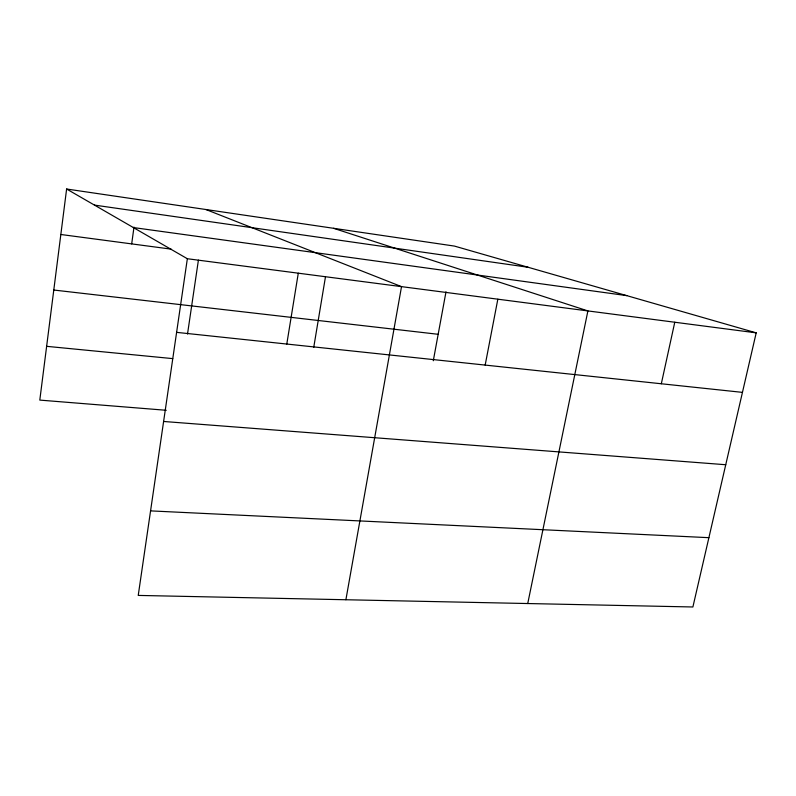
<?xml version="1.0" encoding="UTF-8"?>
<svg xmlns="http://www.w3.org/2000/svg" width="796" height="796" viewBox="0 0 796 796"><rect width="100%" height="100%" fill="white"/><g stroke="black" fill="none" stroke-linecap="round" stroke-linejoin="round"><path stroke-width="1.19" d="M66.615 189.02L187.349 258.73L138.235 595.418L692.888 606.98L756.2 332.847L454.426 246.083L66.615 189.02L39.8 400.099L166.264 410.288M131.688 243.894L133.997 227.089M187.518 334.022L198.413 260.123M286.789 344.041L298.291 273.187M313.724 347.444L325.445 277.008M345.892 599.746L401.522 286.63L205.885 209.507M433.293 360.757L445.999 291.824M485.172 365.085L497.838 299.187M527.738 603.537L587.896 310.918L333.554 228.293M661.317 383.772L674.769 322.231M150.573 510.883L708.888 537.678M163.608 421.472L725.743 464.735M46.636 346.33L172.752 358.618M176.613 332.36L742.449 392.368M53.78 290.033L438.168 334.3M187.349 258.73L756.2 332.847M60.844 234.492L171.13 249.128M133.36 227.556L626.8 295.634M94.465 205.099L528.126 267.267"/></g></svg>
